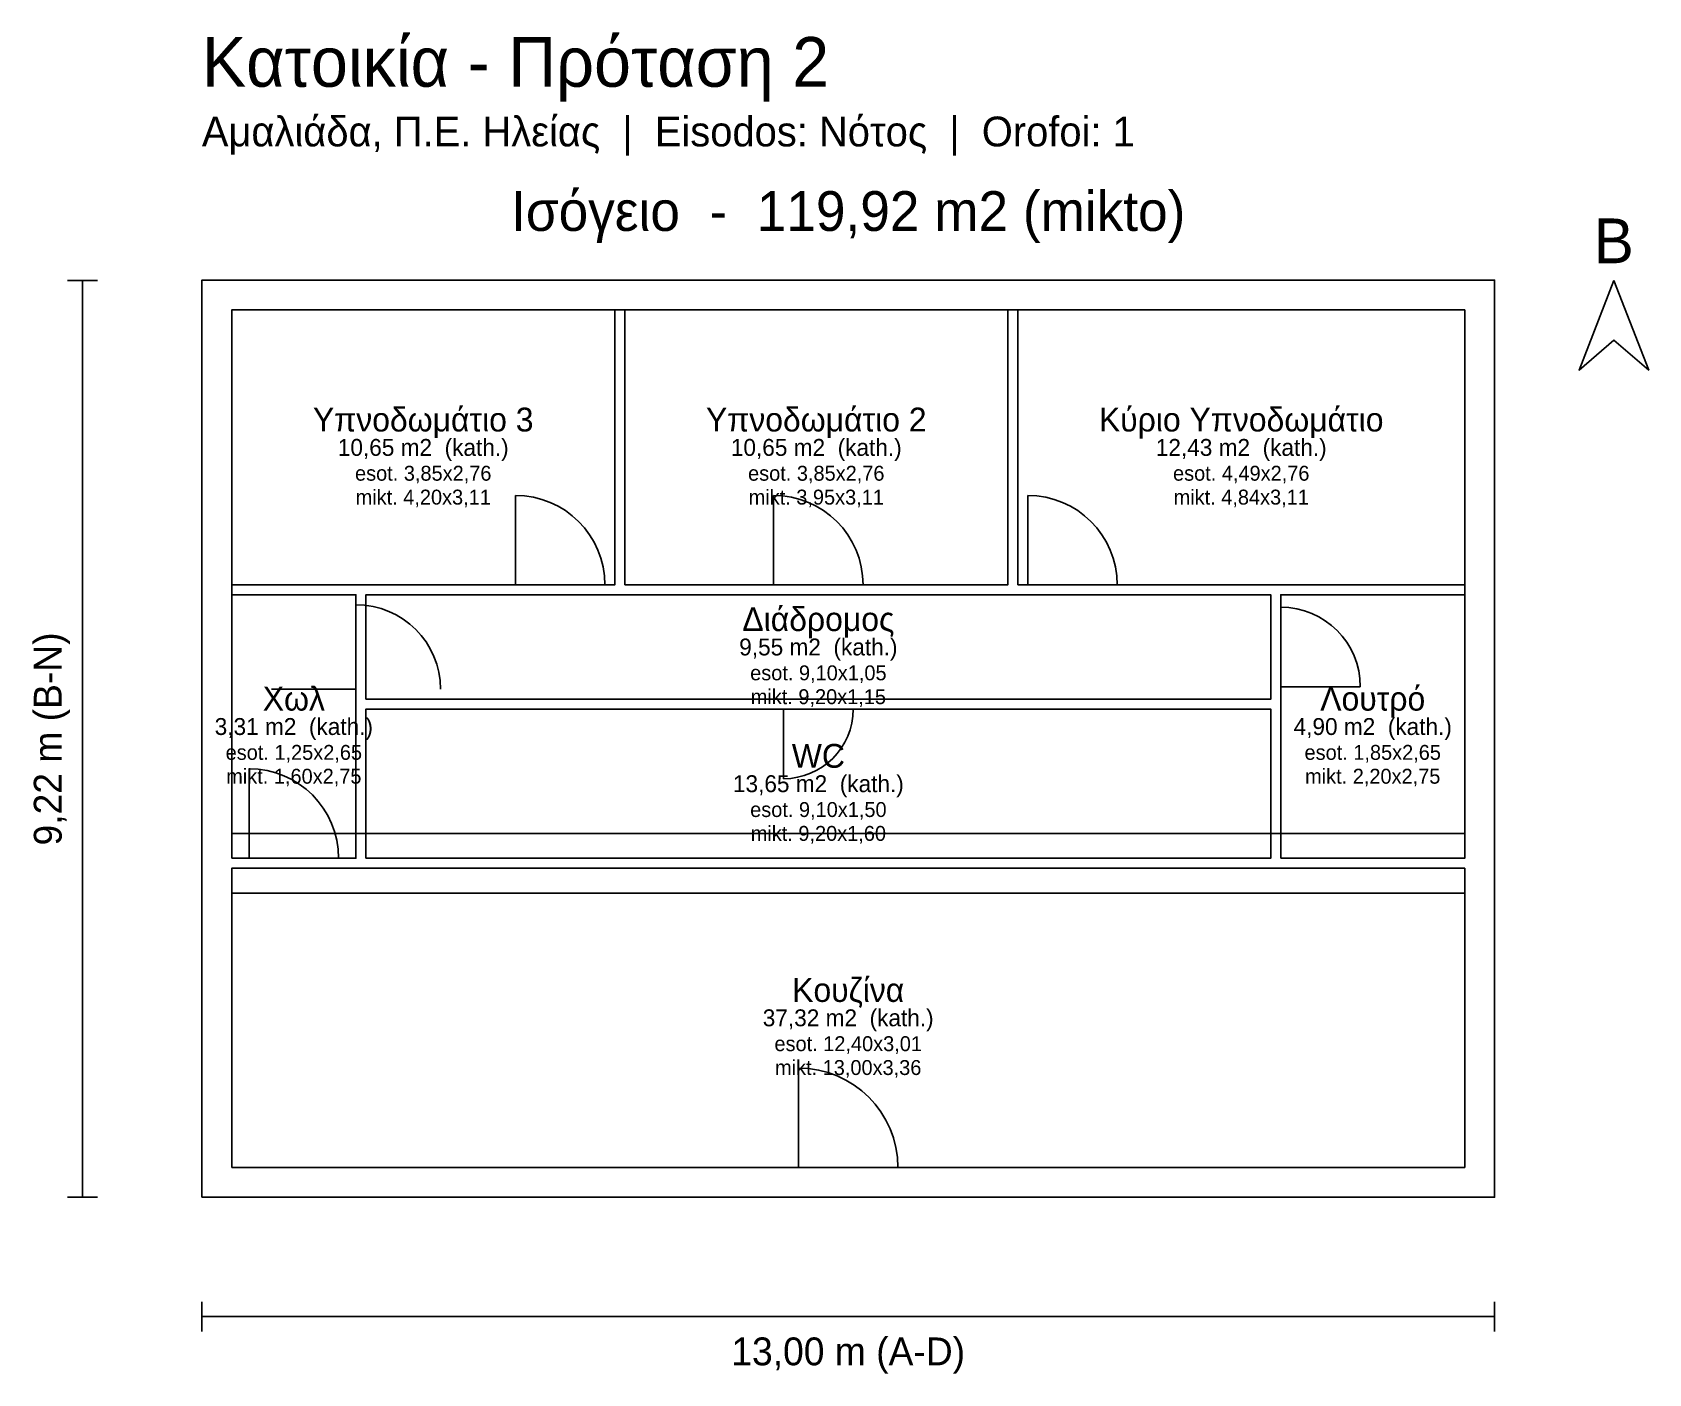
# Model space of a CAD drawing. Header units: metres. Extents: x -1.7 to 14.6, y -1.8 to 11.7.
import ezdxf
from ezdxf.enums import TextEntityAlignment as Align

# ---------------------------------------------------------------- set-up
doc = ezdxf.new("R2010")
doc.units = ezdxf.units.M
for name, color, linetype in [('DIMS', 4, 'CONTINUOUS'), ('NORTH', 2, 'CONTINUOUS'), ('OPENINGS', 1, 'CONTINUOUS'), ('OUTLINE', 7, 'CONTINUOUS'), ('ROOMS', 3, 'CONTINUOUS'), ('TEXT', 7, 'CONTINUOUS'), ('TITLE', 5, 'CONTINUOUS'), ('WALLS', 8, 'CONTINUOUS')]:
    doc.layers.add(name, color=color, linetype=linetype)

msp = doc.modelspace()

# ---------------------------------------------------------------- linework, layer by layer
at = {"layer": 'DIMS'}
for p, q in [((-1.05, 9.22), (-1.35, 9.22)), ((-1.2, 0), (-1.2, 9.22)), ((-1.05, 0), (-1.35, 0)), ((0, -1.05), (0, -1.35)), ((13, -1.05), (13, -1.35)), ((0, -1.2), (13, -1.2))]:
    msp.add_line(p, q, dxfattribs=at)
at = {"layer": 'NORTH'}
msp.add_lwpolyline([(14.2, 9.22), (13.85, 8.32), (14.2, 8.62), (14.55, 8.32)], close=True, dxfattribs=at)
at = {"layer": 'OPENINGS'}
for p, q in [((1.7763, 8.925), (2.6763, 8.925)), ((5.7289, 8.925), (6.6289, 8.925)), ((12.7, 7.0925), (12.7, 7.9925)), ((3.1526, 6.16), (3.1526, 7.06)), ((5.75, 6.16), (5.75, 7.06)), ((8.3053, 6.16), (8.3053, 7.06)), ((1.55, 5.11), (0.7, 5.11)), ((10.85, 5.135), (11.65, 5.135)), ((12.7, 4.285), (12.7, 5.185)), ((5.85, 4.91), (5.85, 4.21)), ((0.475, 3.41), (0.475, 4.31)), ((6, 0.3), (6, 1.3)), ((5.167, 0.3), (7.833, 0.3))]:
    msp.add_line(p, q, dxfattribs=at)
for centre, radius, start, end in [((3.1526, 6.16), 0.9, 0, 90), ((5.75, 6.16), 0.9, 0, 90), ((8.3053, 6.16), 0.9, 0, 90), ((1.55, 5.11), 0.85, 0, 90), ((10.85, 5.135), 0.8, 0, 90), ((5.85, 4.91), 0.7, 270, 360), ((0.475, 3.41), 0.9, 0, 90), ((6, 0.3), 1, 0, 90)]:
    msp.add_arc(centre, radius, start, end, dxfattribs=at)
at = {"layer": 'OUTLINE'}
msp.add_lwpolyline([(0, 0), (13, 0), (13, 9.225), (0, 9.225)], close=True, dxfattribs=at)
at = {"layer": 'ROOMS'}
for points in [[(0.3, 6.16), (4.1526, 6.16), (4.1526, 8.925), (0.3, 8.925)], [(4.2526, 6.16), (8.1053, 6.16), (8.1053, 8.925), (4.2526, 8.925)], [(8.2053, 6.16), (12.7, 6.16), (12.7, 8.925), (8.2053, 8.925)], [(0.3, 3.41), (1.55, 3.41), (1.55, 6.06), (0.3, 6.06)], [(1.65, 5.01), (10.75, 5.01), (10.75, 6.06), (1.65, 6.06)], [(10.85, 3.41), (12.7, 3.41), (12.7, 6.06), (10.85, 6.06)], [(1.65, 3.41), (10.75, 3.41), (10.75, 4.91), (1.65, 4.91)], [(0.3, 0.3), (12.7, 0.3), (12.7, 3.31), (0.3, 3.31)]]:
    msp.add_lwpolyline(points, close=True, dxfattribs=at)
at = {"layer": 'WALLS'}
for points in [[(0.3, 3.66), (12.7, 3.66), (12.7, 8.925), (0.3, 8.925)], [(0.3, 0.3), (12.7, 0.3), (12.7, 3.06), (0.3, 3.06)]]:
    msp.add_lwpolyline(points, close=True, dxfattribs=at)

# ---------------------------------------------------------------- texts
at = {"layer": 'DIMS'}
msp.add_text('9,22 m (B-N)', height=0.28, rotation=90, dxfattribs=at).set_placement((-1.55, 4.61), align=Align.MIDDLE_CENTER)
msp.add_text('13,00 m (A-D)', height=0.28, dxfattribs=at).set_placement((6.5, -1.55), align=Align.MIDDLE_CENTER)
at = {"layer": 'NORTH'}
msp.add_text('B', height=0.45, dxfattribs=at).set_placement((14.2, 9.62), align=Align.MIDDLE_CENTER)
at = {"layer": 'TEXT'}
for s, height, p in [('Υπνοδωμάτιο 3', 0.24, (2.2263, 7.8225)), ('Υπνοδωμάτιο 2', 0.24, (6.1789, 7.8225)), ('Κύριο Υπνοδωμάτιο', 0.24, (10.4526, 7.8225)), ('10,65 m2  (kath.)', 0.17, (2.2263, 7.5425)), ('10,65 m2  (kath.)', 0.17, (6.1789, 7.5425)), ('12,43 m2  (kath.)', 0.17, (10.4526, 7.5425)), ('esot. 3,85x2,76', 0.15, (2.2263, 7.2825)), ('esot. 3,85x2,76', 0.15, (6.1789, 7.2825)), ('esot. 4,49x2,76', 0.15, (10.4526, 7.2825)), ('mikt. 4,20x3,11', 0.15, (2.2263, 7.0425)), ('mikt. 3,95x3,11', 0.15, (6.1789, 7.0425)), ('mikt. 4,84x3,11', 0.15, (10.4526, 7.0425)), ('Διάδρομος', 0.24, (6.2, 5.815)), ('9,55 m2  (kath.)', 0.17, (6.2, 5.535)), ('esot. 9,10x1,05', 0.15, (6.2, 5.275)), ('Χωλ', 0.24, (0.925, 5.015)), ('mikt. 9,20x1,15', 0.15, (6.2, 5.035)), ('Λουτρό', 0.24, (11.775, 5.015)), ('3,31 m2  (kath.)', 0.17, (0.925, 4.735)), ('4,90 m2  (kath.)', 0.17, (11.775, 4.735)), ('esot. 1,25x2,65', 0.15, (0.925, 4.475)), ('WC', 0.24, (6.2, 4.44)), ('esot. 1,85x2,65', 0.15, (11.775, 4.475)), ('mikt. 1,60x2,75', 0.15, (0.925, 4.235)), ('13,65 m2  (kath.)', 0.17, (6.2, 4.16)), ('mikt. 2,20x2,75', 0.15, (11.775, 4.235)), ('esot. 9,10x1,50', 0.15, (6.2, 3.9)), ('mikt. 9,20x1,60', 0.15, (6.2, 3.66)), ('Κουζίνα', 0.24, (6.5, 2.085)), ('37,32 m2  (kath.)', 0.17, (6.5, 1.805)), ('esot. 12,40x3,01', 0.15, (6.5, 1.545)), ('mikt. 13,00x3,36', 0.15, (6.5, 1.305))]:
    msp.add_text(s, height=height, dxfattribs=at).set_placement(p, align=Align.MIDDLE_CENTER)
at = {"layer": 'TITLE'}
for s, height, p in [('Κατοικία - Πρόταση 2', 0.5, (0, 11.42)), ('Αμαλιάδα, Π.Ε. Ηλείας  |  Eisodos: Νότος  |  Orofoi: 1', 0.3, (0, 10.72))]:
    msp.add_text(s, height=height, dxfattribs=at).set_placement(p, align=Align.MIDDLE_LEFT)
msp.add_text('Ισόγειο  -  119,92 m2 (mikto)', height=0.4, dxfattribs=at).set_placement((6.5, 9.92), align=Align.MIDDLE_CENTER)

doc.saveas('drawing.dxf')
